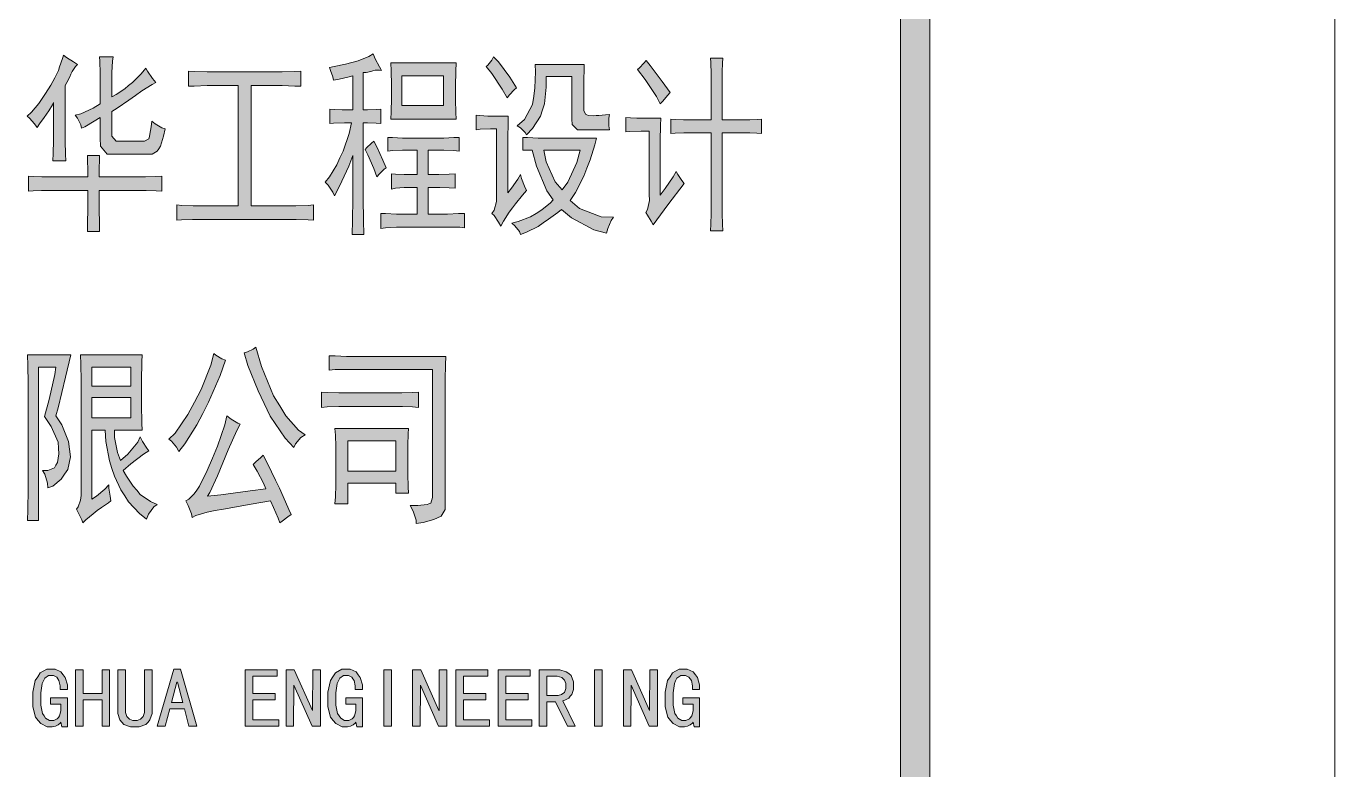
# Model space of a CAD drawing. Header units: millimetres. Extents: x 0 to 586, y 0 to 414.
# Drawn here: x 554.88 to 585.63, y 366.85 to 384.32 of the extents above; entities that cross this region are included whole.
import ezdxf

# ---------------------------------------------------------------- set-up
doc = ezdxf.new("R2010")
doc.units = ezdxf.units.MM

msp = doc.modelspace()

# ---------------------------------------------------------------- hatches: boundary and pattern name
h = msp.add_hatch(color=0)
h.dxf.hatch_style = 2
h.paths.add_polyline_path([(576.117861, 9.514417), (575.429944, 10.205861), (575.429944, 403.877639), (576.117861, 404.569083)])
h = msp.add_hatch(color=0)
h.dxf.hatch_style = 2
h.paths.add_polyline_path([(556.087139, 383.420056), (556.041278, 383.367139), (555.963667, 383.250722), (555.935444, 383.19075), (555.91075, 383.12725), (555.840194, 382.993194), (555.797861, 382.922639), (555.797861, 381.762), (555.797861, 381.617361), (555.804917, 381.313972), (555.811972, 381.151694), (555.512111, 381.151694), (555.519167, 381.324556), (555.526222, 381.627944), (555.526222, 381.762), (555.526222, 382.527528), (555.498, 382.467556), (555.413333, 382.326444), (555.360417, 382.252361), (555.303972, 382.17475), (555.194611, 382.019528), (555.141694, 381.938389), (555.078194, 382.019528), (554.961778, 382.153583), (554.905333, 382.2065), (555.004111, 382.294694), (555.176972, 382.502833), (555.258111, 382.61925), (555.335722, 382.732139), (555.462722, 382.933222), (555.512111, 383.017889), (555.557972, 383.102556), (555.639111, 383.275417), (555.667333, 383.360083), (555.699083, 383.44475), (555.744944, 383.582333), (555.759056, 383.63525), (555.826083, 383.582333), (555.991889, 383.4765)])
h = msp.add_hatch(color=0)
h.dxf.hatch_style = 2
h.paths.add_polyline_path([(556.92675, 383.599972), (556.912639, 383.494139), (556.898528, 383.233083), (556.898528, 383.081389), (556.898528, 382.654528), (557.000833, 382.7145), (557.198389, 382.848556), (557.290111, 382.922639), (557.381833, 382.993194), (557.586444, 383.197806), (557.695806, 383.331861), (557.734611, 383.261306), (557.851028, 383.091972), (557.928639, 382.993194), (557.840444, 382.947333), (557.597028, 382.795639), (557.448861, 382.689806), (557.297167, 382.580444), (557.022, 382.393472), (556.898528, 382.312333), (556.898528, 381.850194), (556.898528, 381.733778), (556.993778, 381.617361), (557.089028, 381.617361), (557.572333, 381.617361), (557.660528, 381.617361), (557.762833, 381.670278), (557.776944, 381.723194), (557.791056, 381.779639), (557.819278, 381.956028), (557.833389, 382.083028), (557.914528, 382.019528), (558.073278, 381.931333), (558.147361, 381.903111), (558.112083, 381.733778), (558.038, 381.500944), (557.995667, 381.437444), (557.956861, 381.377472), (557.840444, 381.313972), (557.762833, 381.313972), (556.92675, 381.313972), (556.782111, 381.313972), (556.630417, 381.500944), (556.623361, 381.687917), (556.623361, 382.171222), (556.478722, 382.083028), (556.26, 381.956028), (556.182389, 381.92075), (556.16475, 382.001889), (556.087139, 382.153583), (556.034222, 382.224139), (556.16475, 382.259417), (556.457556, 382.393472), (556.623361, 382.49225), (556.623361, 383.046111), (556.623361, 383.215444), (556.616306, 383.494139), (556.60925, 383.599972)])
h = msp.add_hatch(color=0)
h.dxf.hatch_style = 2
h.paths.add_polyline_path([(562.00675, 383.3495), (562.123167, 383.367139), (562.38775, 383.427111), (562.535917, 383.465917), (562.684083, 383.504722), (562.934556, 383.607028), (563.036861, 383.670528), (563.08625, 383.554111), (563.1815, 383.360083), (563.230889, 383.278944), (563.1815, 383.286), (563.082722, 383.282472), (563.029806, 383.268361), (562.980417, 383.25425), (562.867528, 383.233083), (562.804028, 383.226028), (562.804028, 382.351139), (562.899278, 382.351139), (563.107417, 382.358194), (563.216778, 382.368778), (563.216778, 382.030111), (563.107417, 382.037167), (562.899278, 382.04775), (562.804028, 382.04775), (562.804028, 380.474361), (562.804028, 380.276806), (562.811083, 379.751167), (562.818139, 379.423083), (562.542972, 379.423083), (562.550028, 379.751167), (562.557083, 380.26975), (562.557083, 380.456722), (562.557083, 381.278694), (562.461833, 381.028222), (562.246639, 380.5555), (562.130222, 380.33325), (562.084361, 380.421444), (561.975, 380.583722), (561.9115, 380.654278), (562.00675, 380.77775), (562.179611, 381.0635), (562.253694, 381.225778), (562.331306, 381.384528), (562.468889, 381.797278), (562.528861, 382.04775), (562.359528, 382.04775), (562.105528, 382.037167), (562.020861, 382.030111), (562.020861, 382.368778), (562.137278, 382.358194), (562.310139, 382.351139), (562.366583, 382.351139), (562.557083, 382.351139), (562.557083, 383.151944), (562.468889, 383.12725), (562.239583, 383.074333), (562.105528, 383.046111), (562.084361, 383.12725), (562.034972, 383.278944)])
h = msp.add_hatch(color=0)
h.paths.add_polyline_path([(564.987722, 383.455333), (564.980667, 383.261306), (564.973611, 382.905), (564.973611, 382.742722), (564.973611, 382.591028), (564.980667, 382.287639), (564.987722, 382.135944), (563.449611, 382.135944), (563.456667, 382.305278), (563.463722, 382.626306), (563.463722, 382.778), (563.463722, 382.929694), (563.456667, 383.268361), (563.449611, 383.455333)])
h.paths.add_polyline_path([(564.687861, 382.456972), (564.687861, 383.151944), (563.710667, 383.151944), (563.710667, 382.456972)])
h = msp.add_hatch(color=0)
h.dxf.hatch_style = 2
h.paths.add_polyline_path([(565.866139, 383.599972), (565.979028, 383.483556), (566.243611, 383.116667), (566.402361, 382.866194), (566.349444, 382.823861), (566.236556, 382.707444), (566.183639, 382.636889), (566.067222, 382.8415), (565.820278, 383.208389), (565.68975, 383.367139), (565.728556, 383.402417), (565.820278, 383.518833)])
h = msp.add_hatch(color=0)
h.dxf.hatch_style = 2
h.paths.add_polyline_path([(569.453889, 383.511778), (569.542083, 383.395361), (569.824306, 383.017889), (570.014806, 382.760361), (569.954833, 382.689806), (569.838417, 382.55575), (569.781972, 382.49225), (569.693778, 382.661583), (569.425667, 383.06375), (569.24575, 383.296583), (569.295139, 383.342444), (569.397444, 383.448278)])
h = msp.add_hatch(color=0)
h.dxf.hatch_style = 2
h.paths.add_polyline_path([(570.977889, 382.118306), (570.977889, 383.010833), (570.977889, 383.19075), (570.970833, 383.465917), (570.963778, 383.564694), (571.253056, 383.564694), (571.246, 383.448278), (571.238944, 383.243667), (571.238944, 383.151944), (571.238944, 382.118306), (571.799861, 382.118306), (571.884528, 382.118306), (572.060917, 382.125361), (572.159694, 382.135944), (572.159694, 381.797278), (572.053861, 381.804333), (571.884528, 381.814917), (571.813972, 381.814917), (571.238944, 381.814917), (571.238944, 380.029861), (571.238944, 379.9205), (571.246, 379.662972), (571.253056, 379.511278), (570.963778, 379.511278), (570.970833, 379.662972), (570.977889, 379.913444), (570.977889, 380.012222), (570.977889, 381.814917), (570.441667, 381.814917), (570.339361, 381.814917), (570.131222, 381.804333), (570.028917, 381.797278), (570.028917, 382.135944), (570.131222, 382.125361), (570.32525, 382.118306), (570.413444, 382.118306)])
h = msp.add_hatch(color=0)
h.dxf.hatch_style = 2
h.paths.add_polyline_path([(560.729694, 383.243667), (560.8955, 383.243667), (561.198889, 383.250722), (561.332944, 383.261306), (561.332944, 382.905), (561.198889, 382.912056), (560.8955, 382.922639), (560.729694, 382.922639), (560.168778, 382.922639), (560.168778, 380.100417), (561.061306, 380.100417), (561.216528, 380.100417), (561.505806, 380.107472), (561.636333, 380.118056), (561.636333, 379.76175), (561.505806, 379.768806), (561.223583, 379.779389), (561.075417, 379.779389), (558.944639, 379.779389), (558.792944, 379.779389), (558.531889, 379.768806), (558.422528, 379.76175), (558.422528, 380.118056), (558.538944, 380.107472), (558.807056, 380.100417), (558.95875, 380.100417), (559.865389, 380.100417), (559.865389, 382.922639), (559.315056, 382.922639), (559.138667, 382.922639), (558.828222, 382.912056), (558.697694, 382.905), (558.697694, 383.261306), (558.828222, 383.250722), (559.138667, 383.243667), (559.315056, 383.243667)])
h = msp.add_hatch(color=0)
h.dxf.hatch_style = 2
h.paths.add_polyline_path([(567.954583, 381.885472), (567.838167, 381.885472), (567.714694, 382.008944), (567.707639, 382.135944), (567.707639, 383.134306), (567.104389, 383.134306), (567.104389, 382.883833), (567.058528, 382.49225), (567.012667, 382.351139), (566.970333, 382.2065), (566.779833, 381.913694), (566.635194, 381.762), (566.6105, 381.821972), (566.497611, 381.931333), (566.416472, 381.973667), (566.589333, 382.125361), (566.783361, 382.474611), (566.808056, 382.672167), (566.83275, 382.866194), (566.850389, 383.243667), (566.843333, 383.420056), (567.996917, 383.420056), (567.989861, 383.314222), (567.982806, 383.046111), (567.982806, 382.883833), (567.982806, 382.404056), (567.982806, 382.3335), (568.021611, 382.248833), (568.056889, 382.234722), (568.095694, 382.220611), (568.201528, 382.210028), (568.272083, 382.217083), (568.339111, 382.220611), (568.497861, 382.234722), (568.586056, 382.241778), (568.571944, 382.153583), (568.571944, 381.973667), (568.586056, 381.885472)])
h = msp.add_hatch(color=0)
h.dxf.hatch_style = 2
h.paths.add_polyline_path([(566.211861, 382.2065), (566.204806, 382.04775), (566.19775, 381.687917), (566.19775, 381.493889), (566.19775, 380.403806), (566.285944, 380.509639), (566.437639, 380.724833), (566.497611, 380.830667), (566.518778, 380.742472), (566.589333, 380.5555), (566.635194, 380.456722), (566.547, 380.350889), (566.381194, 380.146278), (566.307111, 380.0475), (566.233028, 379.948722), (566.095444, 379.733528), (566.031944, 379.617111), (565.982556, 379.715889), (565.88025, 379.867583), (565.827333, 379.9205), (565.88025, 379.991056), (565.936694, 380.199194), (565.936694, 380.33325), (565.936694, 381.903111), (565.792056, 381.903111), (565.552167, 381.896056), (565.456917, 381.885472), (565.456917, 382.224139), (565.545111, 382.217083), (565.728556, 382.2065), (565.827333, 382.2065)])
h = msp.add_hatch(color=0)
h.dxf.hatch_style = 2
h.paths.add_polyline_path([(569.796083, 382.153583), (569.789028, 381.98425), (569.781972, 381.627944), (569.781972, 381.437444), (569.781972, 380.350889), (569.898389, 380.502583), (570.085361, 380.77775), (570.152389, 380.90475), (570.194722, 380.830667), (570.289972, 380.689556), (570.346417, 380.619), (569.961889, 380.118056), (569.870167, 380.001639), (569.700833, 379.768806), (569.616167, 379.652389), (569.570306, 379.733528), (569.478583, 379.878167), (569.439778, 379.938139), (569.485639, 380.012222), (569.527972, 380.223889), (569.520917, 380.368528), (569.520917, 381.850194), (569.333944, 381.850194), (569.062306, 381.839611), (568.970583, 381.832556), (568.970583, 382.171222), (569.079944, 382.160639), (569.231639, 382.153583), (569.273972, 382.153583)])
h = msp.add_hatch(color=0)
h.dxf.hatch_style = 2
h.paths.add_polyline_path([(563.050972, 381.617361), (563.121528, 381.483306), (563.266167, 381.172861), (563.34025, 380.992944), (563.297917, 380.957667), (563.188556, 380.848306), (563.121528, 380.77775), (563.050972, 380.975306), (562.913389, 381.296333), (562.846361, 381.419806), (562.885167, 381.465667), (562.991, 381.564444)])
h = msp.add_hatch(color=0)
h.dxf.hatch_style = 2
h.paths.add_polyline_path([(564.589083, 381.687917), (564.698444, 381.687917), (564.934806, 381.6985), (565.058278, 381.705556), (565.058278, 381.384528), (564.934806, 381.395111), (564.698444, 381.402167), (564.589083, 381.402167), (564.328028, 381.402167), (564.328028, 380.830667), (564.479722, 380.830667), (564.582028, 380.830667), (564.821917, 380.84125), (564.9595, 380.848306), (564.9595, 380.509639), (564.821917, 380.520222), (564.603194, 380.527278), (564.522056, 380.527278), (564.328028, 380.527278), (564.328028, 379.902861), (564.659639, 379.902861), (564.783111, 379.902861), (565.044167, 379.913444), (565.18175, 379.9205), (565.18175, 379.581833), (565.072389, 379.592417), (564.811333, 379.599472), (564.659639, 379.599472), (563.738889, 379.599472), (563.587194, 379.599472), (563.326139, 379.581833), (563.216778, 379.564194), (563.216778, 379.9205), (563.326139, 379.913444), (563.587194, 379.902861), (563.738889, 379.902861), (564.066972, 379.902861), (564.066972, 380.527278), (563.876472, 380.527278), (563.767111, 380.527278), (563.558972, 380.509639), (563.463722, 380.492), (563.463722, 380.848306), (563.558972, 380.84125), (563.767111, 380.830667), (563.876472, 380.830667), (564.066972, 380.830667), (564.066972, 381.402167), (563.84825, 381.402167), (563.724778, 381.402167), (563.491944, 381.395111), (563.382583, 381.384528), (563.382583, 381.705556), (563.491944, 381.6985), (563.724778, 381.687917), (563.84825, 381.687917)])
h = msp.add_hatch(color=0)
h.paths.add_polyline_path([(566.554056, 381.705556), (566.663417, 381.6985), (566.910361, 381.687917), (567.047944, 381.687917), (568.286194, 381.687917), (568.243861, 381.529167), (568.130972, 381.176389), (568.056889, 380.982361), (567.986333, 380.791861), (567.788778, 380.410861), (567.665306, 380.223889), (567.887556, 380.036917), (568.395556, 379.839361), (568.684833, 379.832306), (568.628389, 379.751167), (568.54725, 379.564194), (568.519028, 379.458361), (568.222694, 379.535972), (567.693528, 379.814667), (567.460694, 380.012222), (567.3725, 379.938139), (567.157306, 379.782917), (567.033833, 379.69825), (566.910361, 379.613583), (566.64225, 379.476), (566.497611, 379.423083), (566.472917, 379.493639), (566.367083, 379.627694), (566.293, 379.687667), (566.444694, 379.726472), (566.730444, 379.839361), (566.8645, 379.9205), (566.998556, 380.001639), (567.199639, 380.163917), (567.266667, 380.241528), (567.1185, 380.449667), (566.871556, 381.028222), (566.772778, 381.402167), (566.554056, 381.402167)])
h.paths.add_polyline_path([(567.474806, 380.474361), (567.612389, 380.654278), (567.824056, 381.116417), (567.901667, 381.402167), (567.047944, 381.402167), (567.097333, 381.127), (567.309, 380.661333)])
h = msp.add_hatch(color=0)
h.dxf.hatch_style = 2
h.paths.add_polyline_path([(556.334083, 380.77775), (556.334083, 380.929444), (556.327028, 381.179917), (556.319972, 381.278694), (556.60925, 381.278694), (556.602194, 381.197556), (556.595139, 380.947083), (556.595139, 380.77775), (557.586444, 380.77775), (557.68875, 380.77775), (557.928639, 380.788333), (558.066222, 380.795389), (558.066222, 380.439083), (557.935694, 380.449667), (557.702861, 380.456722), (557.597028, 380.456722), (556.595139, 380.456722), (556.595139, 380.089833), (556.602194, 379.610056), (556.60925, 379.493639), (556.319972, 379.493639), (556.327028, 379.617111), (556.334083, 380.100417), (556.334083, 380.456722), (555.332194, 380.456722), (555.244, 380.456722), (555.042917, 380.449667), (554.933556, 380.439083), (554.933556, 380.795389), (555.042917, 380.788333), (555.251056, 380.77775), (555.346306, 380.77775)])
h = msp.add_hatch(color=0)
h.dxf.hatch_style = 2
h.paths.add_polyline_path([(560.281667, 376.773722), (560.412194, 376.318639), (560.690889, 375.630722), (560.839056, 375.397889), (560.987222, 375.165056), (561.283556, 374.826389), (561.43525, 374.720556), (561.34, 374.657056), (561.209472, 374.505361), (561.174194, 374.417167), (560.969583, 374.639417), (560.616806, 375.158), (560.472167, 375.450806), (560.331056, 375.747139), (560.094694, 376.343333), (560.0065, 376.646722), (560.084111, 376.664361), (560.218167, 376.727861)])
h = msp.add_hatch(color=0)
h.dxf.hatch_style = 2
h.paths.add_polyline_path([(555.928389, 376.593806), (555.804917, 376.068167), (555.632056, 375.352028), (555.582667, 375.165056), (555.72025, 374.953389), (555.879, 374.558278), (555.900167, 374.381889), (555.921333, 374.201972), (555.861361, 373.905639), (555.78375, 373.79275), (555.702611, 373.676333), (555.508583, 373.514056), (555.392167, 373.468194), (555.385111, 373.584611), (555.321611, 373.79275), (555.268694, 373.880944), (555.392167, 373.880944), (555.550917, 373.944444), (555.582667, 374.004417), (555.617944, 374.067917), (555.646167, 374.269), (555.639111, 374.406583), (555.632056, 374.544167), (555.46625, 374.914583), (555.311028, 375.147417), (555.420389, 375.549583), (555.557972, 376.131667), (555.582667, 376.308056), (555.173444, 376.308056), (555.173444, 372.702667), (554.912389, 372.702667), (554.919444, 372.953139), (554.9265, 373.4435), (554.9265, 373.683389), (554.9265, 375.771833), (554.9265, 375.934111), (554.919444, 376.343333), (554.912389, 376.593806)])
h = msp.add_hatch(color=0)
h.paths.add_polyline_path([(557.604083, 376.593806), (557.597028, 376.435056), (557.589972, 375.987028), (557.589972, 375.701278), (557.589972, 375.426111), (557.597028, 374.988667), (557.604083, 374.826389), (556.9585, 374.826389), (556.9585, 374.657056), (557.025528, 374.30075), (557.096083, 374.113778), (557.272472, 374.265472), (557.508833, 374.540639), (557.56175, 374.667639), (557.618194, 374.558278), (557.7205, 374.399528), (557.766361, 374.343083), (557.642889, 374.265472), (557.343028, 374.032639), (557.163111, 373.880944), (557.240722, 373.746889), (557.395944, 373.514056), (557.480611, 373.415278), (557.56175, 373.3165), (557.801639, 373.147167), (557.960389, 373.076611), (557.87925, 373.023694), (557.755778, 372.854361), (557.713444, 372.737944), (557.547639, 372.872), (557.290111, 373.143639), (557.198389, 373.281222), (557.106667, 373.422333), (556.954972, 373.743361), (556.895, 373.926806), (556.838556, 374.106722), (556.757417, 374.558278), (556.73625, 374.826389), (556.422278, 374.826389), (556.422278, 373.203611), (556.531639, 373.274167), (556.732722, 373.4435), (556.820917, 373.542278), (556.827972, 373.461139), (556.856194, 373.274167), (556.873833, 373.164806), (556.813861, 373.122472), (556.651583, 373.006056), (556.552806, 372.9355), (556.454028, 372.861417), (556.284694, 372.720306), (556.217667, 372.64975), (556.189444, 372.720306), (556.111833, 372.879056), (556.065972, 372.970778), (556.104778, 373.023694), (556.161222, 373.182444), (556.175333, 373.291806), (556.175333, 375.810639), (556.175333, 375.987028), (556.168278, 376.378611), (556.161222, 376.593806)])
h.paths.add_polyline_path([(557.343028, 375.112139), (557.343028, 375.595444), (556.422278, 375.595444), (556.422278, 375.112139)])
h.paths.add_polyline_path([(557.343028, 375.863556), (557.343028, 376.308056), (556.422278, 376.308056), (556.422278, 375.863556)])
h = msp.add_hatch(color=0)
h.dxf.hatch_style = 2
h.paths.add_polyline_path([(559.569056, 376.470333), (559.438528, 376.114028), (559.170417, 375.486083), (559.032833, 375.217972), (558.89525, 374.953389), (558.613028, 374.505361), (558.468389, 374.325444), (558.411944, 374.424222), (558.295528, 374.568861), (558.235556, 374.611194), (558.380194, 374.755833), (558.680056, 375.193278), (558.838806, 375.486083), (558.997556, 375.782417), (559.223333, 376.353917), (559.293889, 376.629083), (559.33975, 376.58675), (559.477333, 376.505611)])
h = msp.add_hatch(color=0)
h.dxf.hatch_style = 2
h.paths.add_polyline_path([(564.744306, 376.558528), (564.73725, 376.360972), (564.730194, 376.01525), (564.730194, 375.863556), (564.730194, 373.076611), (564.726667, 372.960194), (564.631417, 372.804972), (564.54675, 372.766167), (564.462083, 372.723833), (564.211611, 372.656806), (564.045806, 372.632111), (564.045806, 372.709722), (563.97525, 372.924917), (563.908222, 373.058972), (564.084611, 373.058972), (564.306861, 373.076611), (564.345667, 373.09425), (564.388, 373.111889), (564.430333, 373.245944), (564.430333, 373.362361), (564.430333, 376.255139), (562.535917, 376.255139), (562.408917, 376.255139), (562.144333, 376.248083), (561.999694, 376.2375), (561.999694, 376.576167), (562.144333, 376.569111), (562.405389, 376.558528), (562.521806, 376.558528)])
h = msp.add_hatch(color=0)
h.dxf.hatch_style = 2
h.paths.add_polyline_path([(563.618944, 375.701278), (563.707139, 375.701278), (563.950556, 375.711861), (564.098722, 375.718917), (564.098722, 375.362611), (563.957611, 375.373194), (563.72125, 375.38025), (563.633056, 375.38025), (562.356, 375.38025), (562.225472, 375.38025), (561.957361, 375.373194), (561.819778, 375.362611), (561.819778, 375.718917), (561.957361, 375.711861), (562.225472, 375.701278), (562.356, 375.701278)])
h = msp.add_hatch(color=0)
h.dxf.hatch_style = 2
h.paths.add_polyline_path([(560.5145, 373.450556), (560.461583, 373.577556), (560.309889, 373.863306), (560.214639, 374.022056), (560.281667, 374.0785), (560.398083, 374.184333), (560.447472, 374.23725), (560.549778, 374.039694), (560.740278, 373.651639), (560.832, 373.461139), (560.920194, 373.270639), (561.057778, 372.960194), (561.107167, 372.843778), (561.029556, 372.790861), (560.899028, 372.692083), (560.846111, 372.64975), (560.803778, 372.755583), (560.694417, 373.013111), (560.623861, 373.164806), (560.16525, 373.087194), (559.516139, 372.970778), (559.325639, 372.9355), (559.138667, 372.896694), (558.867028, 372.819083), (558.785889, 372.773222), (558.764722, 372.861417), (558.687111, 373.058972), (558.634194, 373.164806), (558.701222, 373.203611), (558.83175, 373.327083), (558.89525, 373.415278), (558.955222, 373.507), (559.138667, 373.880944), (559.258611, 374.166694), (559.378556, 374.452444), (559.547889, 374.953389), (559.59375, 375.165056), (559.699583, 375.087444), (559.854806, 374.988667), (559.91125, 374.971028), (559.833639, 374.819333), (559.632556, 374.36425), (559.505556, 374.057333), (559.378556, 373.753944), (559.195111, 373.362361), (559.142194, 373.274167), (559.456167, 373.309444), (560.144083, 373.397639)])
h = msp.add_hatch(color=0)
h.paths.add_polyline_path([(563.865889, 374.861667), (563.858833, 374.738194), (563.851778, 374.470083), (563.851778, 374.325444), (563.851778, 373.933861), (563.851778, 373.79275), (563.858833, 373.496417), (563.865889, 373.344722), (563.566028, 373.344722), (563.566028, 373.577556), (562.437139, 373.577556), (562.437139, 373.09425), (562.137278, 373.09425), (562.151389, 373.256528), (562.161972, 373.542278), (562.161972, 373.66575), (562.161972, 374.325444), (562.161972, 374.441861), (562.151389, 374.709972), (562.137278, 374.861667)])
h.paths.add_polyline_path([(563.566028, 373.863306), (563.566028, 374.575917), (562.437139, 374.575917), (562.437139, 373.863306)])
h = msp.add_hatch(color=0)
h.dxf.hatch_style = 2
h.paths.add_polyline_path([(555.850778, 367.8555), (555.72025, 367.8555), (555.695556, 367.964861), (555.681444, 367.943694), (555.632056, 367.904889), (555.600306, 367.88725), (555.568556, 367.873139), (555.494472, 367.8555), (555.455667, 367.8555), (555.374528, 367.8555), (555.229889, 367.933111), (555.166389, 368.007194), (555.102889, 368.084806), (555.039389, 368.324694), (555.039389, 368.4905), (555.039389, 368.673944), (555.095833, 368.945583), (555.155806, 369.033778), (555.21225, 369.121972), (555.371, 369.210167), (555.473306, 369.210167), (555.5615, 369.210167), (555.699083, 369.146667), (555.752, 369.079639), (555.801389, 369.012611), (555.850778, 368.843278), (555.850778, 368.737444), (555.681444, 368.737444), (555.681444, 368.822111), (555.653222, 368.942056), (555.628528, 368.984389), (555.600306, 369.023194), (555.522694, 369.065528), (555.473306, 369.065528), (555.409806, 369.065528), (555.318083, 369.002028), (555.286333, 368.935), (555.254583, 368.8715), (555.226361, 368.656306), (555.226361, 368.508139), (555.226361, 368.3635), (555.265167, 368.165944), (555.303972, 368.113028), (555.33925, 368.056583), (555.430972, 368.003667), (555.480361, 368.003667), (555.52975, 368.003667), (555.610889, 368.042472), (555.639111, 368.07775), (555.667333, 368.113028), (555.695556, 368.229444), (555.695556, 368.307056), (555.695556, 368.391722), (555.455667, 368.391722), (555.455667, 368.536361), (555.850778, 368.536361)])
h = msp.add_hatch(color=0)
h.dxf.hatch_style = 2
h.paths.add_polyline_path([(556.842083, 367.873139), (556.665694, 367.873139), (556.665694, 368.4905), (556.224722, 368.4905), (556.224722, 367.873139), (556.044806, 367.873139), (556.044806, 369.196056), (556.224722, 369.196056), (556.224722, 368.638667), (556.665694, 368.638667), (556.665694, 369.196056), (556.842083, 369.196056)])
h = msp.add_hatch(color=0)
h.dxf.hatch_style = 2
h.paths.add_polyline_path([(557.840444, 368.261194), (557.840444, 368.165944), (557.791056, 368.021306), (557.745194, 367.964861), (557.695806, 367.911944), (557.540583, 367.8555), (557.438278, 367.8555), (557.332444, 367.8555), (557.18075, 367.911944), (557.131361, 367.964861), (557.0855, 368.021306), (557.036111, 368.165944), (557.036111, 368.261194), (557.036111, 369.196056), (557.2125, 369.196056), (557.2125, 368.261194), (557.2125, 368.194167), (557.24425, 368.095389), (557.276, 368.067167), (557.30775, 368.035417), (557.388889, 368.003667), (557.438278, 368.003667), (557.487667, 368.003667), (557.568806, 368.035417), (557.600556, 368.067167), (557.632306, 368.095389), (557.660528, 368.194167), (557.660528, 368.261194), (557.660528, 369.196056), (557.840444, 369.196056)])
h = msp.add_hatch(color=0)
h.paths.add_polyline_path([(558.891722, 367.873139), (558.708278, 367.873139), (558.598917, 368.282361), (558.256722, 368.282361), (558.150889, 367.873139), (557.963917, 367.873139), (558.351972, 369.210167), (558.507194, 369.210167)])
h.paths.add_polyline_path([(558.560111, 368.430528), (558.436639, 368.90325), (558.419, 368.90325), (558.295528, 368.430528)])
h = msp.add_hatch(color=0)
h.dxf.hatch_style = 2
h.paths.add_polyline_path([(560.817889, 367.873139), (560.031194, 367.873139), (560.031194, 369.196056), (560.779083, 369.196056), (560.779083, 369.047889), (560.207583, 369.047889), (560.207583, 368.638667), (560.733222, 368.638667), (560.733222, 368.4905), (560.207583, 368.4905), (560.207583, 368.021306), (560.817889, 368.021306)])
h = msp.add_hatch(color=0)
h.dxf.hatch_style = 2
h.paths.add_polyline_path([(561.795083, 367.873139), (561.601056, 367.873139), (561.174194, 368.832694), (561.167139, 367.873139), (560.99075, 367.873139), (560.99075, 369.196056), (561.18125, 369.196056), (561.608111, 368.2365), (561.615167, 369.196056), (561.795083, 369.196056)])
h = msp.add_hatch(color=0)
h.dxf.hatch_style = 2
h.paths.add_polyline_path([(562.782861, 367.8555), (562.652333, 367.8555), (562.631167, 367.964861), (562.613528, 367.943694), (562.567667, 367.904889), (562.532389, 367.88725), (562.500639, 367.873139), (562.430083, 367.8555), (562.391278, 367.8555), (562.310139, 367.8555), (562.161972, 367.933111), (562.098472, 368.007194), (562.034972, 368.084806), (561.971472, 368.324694), (561.971472, 368.4905), (561.971472, 368.673944), (562.031444, 368.945583), (562.087889, 369.033778), (562.147861, 369.121972), (562.303083, 369.210167), (562.405389, 369.210167), (562.493583, 369.210167), (562.634694, 369.146667), (562.684083, 369.079639), (562.733472, 369.012611), (562.782861, 368.843278), (562.782861, 368.737444), (562.613528, 368.737444), (562.613528, 368.822111), (562.588833, 368.942056), (562.560611, 368.984389), (562.532389, 369.023194), (562.454778, 369.065528), (562.405389, 369.065528), (562.341889, 369.065528), (562.250167, 369.002028), (562.218417, 368.935), (562.190194, 368.8715), (562.158444, 368.656306), (562.158444, 368.508139), (562.158444, 368.3635), (562.19725, 368.165944), (562.236056, 368.113028), (562.274861, 368.056583), (562.363056, 368.003667), (562.412444, 368.003667), (562.461833, 368.003667), (562.542972, 368.042472), (562.571194, 368.07775), (562.599417, 368.113028), (562.631167, 368.229444), (562.631167, 368.307056), (562.631167, 368.391722), (562.391278, 368.391722), (562.391278, 368.536361), (562.782861, 368.536361)])
h = msp.add_hatch(color=0)
h.dxf.hatch_style = 2
h.paths.add_polyline_path([(563.463722, 367.873139), (563.287333, 367.873139), (563.287333, 369.196056), (563.463722, 369.196056)])
h = msp.add_hatch(color=0)
h.dxf.hatch_style = 2
h.paths.add_polyline_path([(564.765472, 367.873139), (564.571444, 367.873139), (564.144583, 368.832694), (564.137528, 367.873139), (563.961139, 367.873139), (563.961139, 369.196056), (564.155167, 369.196056), (564.5785, 368.2365), (564.589083, 368.2365), (564.589083, 369.196056), (564.765472, 369.196056)])
h = msp.add_hatch(color=0)
h.dxf.hatch_style = 2
h.paths.add_polyline_path([(565.770889, 367.873139), (564.980667, 367.873139), (564.980667, 369.196056), (565.732083, 369.196056), (565.732083, 369.047889), (565.160583, 369.047889), (565.160583, 368.638667), (565.686222, 368.638667), (565.686222, 368.4905), (565.160583, 368.4905), (565.160583, 368.021306), (565.770889, 368.021306)])
h = msp.add_hatch(color=0)
h.dxf.hatch_style = 2
h.paths.add_polyline_path([(566.762194, 367.873139), (565.971972, 367.873139), (565.971972, 369.196056), (566.723389, 369.196056), (566.723389, 369.047889), (566.151889, 369.047889), (566.151889, 368.638667), (566.677528, 368.638667), (566.677528, 368.4905), (566.151889, 368.4905), (566.151889, 368.021306), (566.762194, 368.021306)])
h = msp.add_hatch(color=0)
h.paths.add_polyline_path([(567.781722, 367.873139), (567.598278, 367.873139), (567.319583, 368.444639), (567.1185, 368.444639), (567.1185, 367.873139), (566.938583, 367.873139), (566.938583, 369.196056), (567.326639, 369.196056), (567.418361, 369.196056), (567.570056, 369.150194), (567.630028, 369.107861), (567.686472, 369.062), (567.742917, 368.917361), (567.742917, 368.815056), (567.742917, 368.737444), (567.704111, 368.6175), (567.665306, 368.575167), (567.630028, 368.532833), (567.538306, 368.479917), (567.488917, 368.469333)])
h.paths.add_polyline_path([(567.566528, 368.815056), (567.566528, 368.8715), (567.534778, 368.956167), (567.4995, 368.987917), (567.46775, 369.016139), (567.361917, 369.047889), (567.287833, 369.047889), (567.1185, 369.047889), (567.1185, 368.592806), (567.333694, 368.592806), (567.379556, 368.592806), (567.460694, 368.6175), (567.495972, 368.642194), (567.53125, 368.666889), (567.566528, 368.755083)])
h = msp.add_hatch(color=0)
h.dxf.hatch_style = 2
h.paths.add_polyline_path([(568.416722, 367.873139), (568.240333, 367.873139), (568.240333, 369.196056), (568.416722, 369.196056)])
h = msp.add_hatch(color=0)
h.dxf.hatch_style = 2
h.paths.add_polyline_path([(569.718472, 367.873139), (569.524444, 367.873139), (569.097583, 368.832694), (569.090528, 367.873139), (568.914139, 367.873139), (568.914139, 369.196056), (569.104639, 369.196056), (569.5315, 368.2365), (569.538556, 369.196056), (569.718472, 369.196056)])
h = msp.add_hatch(color=0)
h.dxf.hatch_style = 2
h.paths.add_polyline_path([(570.70625, 367.8555), (570.575722, 367.8555), (570.554556, 367.964861), (570.536917, 367.943694), (570.487528, 367.904889), (570.455778, 367.88725), (570.424028, 367.873139), (570.353472, 367.8555), (570.314667, 367.8555), (570.233528, 367.8555), (570.085361, 367.933111), (570.021861, 368.007194), (569.958361, 368.084806), (569.894861, 368.324694), (569.894861, 368.4905), (569.894861, 368.673944), (569.954833, 368.945583), (570.011278, 369.033778), (570.07125, 369.121972), (570.226472, 369.210167), (570.328778, 369.210167), (570.416972, 369.210167), (570.558083, 369.146667), (570.607472, 369.079639), (570.656861, 369.012611), (570.70625, 368.843278), (570.70625, 368.737444), (570.536917, 368.737444), (570.536917, 368.822111), (570.512222, 368.942056), (570.484, 368.984389), (570.455778, 369.023194), (570.378167, 369.065528), (570.328778, 369.065528), (570.265278, 369.065528), (570.173556, 369.002028), (570.141806, 368.935), (570.113583, 368.8715), (570.081833, 368.656306), (570.081833, 368.508139), (570.081833, 368.3635), (570.120639, 368.165944), (570.159444, 368.113028), (570.19825, 368.056583), (570.286444, 368.003667), (570.335833, 368.003667), (570.385222, 368.003667), (570.466361, 368.042472), (570.494583, 368.07775), (570.522806, 368.113028), (570.554556, 368.229444), (570.554556, 368.307056), (570.554556, 368.391722), (570.314667, 368.391722), (570.314667, 368.536361), (570.70625, 368.536361)])

# ---------------------------------------------------------------- linework, layer by layer
at = {"color": 0, "lineweight": 0}
for points in [[(0, 0), (585.632278, 0), (585.632278, 414.0835), (0, 414.0835)], [(576.117861, 9.514417), (575.429944, 10.205861), (575.429944, 403.877639), (576.117861, 404.569083)], [(556.087139, 383.420056), (556.041278, 383.367139), (555.963667, 383.250722), (555.935444, 383.19075), (555.91075, 383.12725), (555.840194, 382.993194), (555.797861, 382.922639), (555.797861, 381.762), (555.797861, 381.617361), (555.804917, 381.313972), (555.811972, 381.151694), (555.512111, 381.151694), (555.519167, 381.324556), (555.526222, 381.627944), (555.526222, 381.762), (555.526222, 382.527528), (555.498, 382.467556), (555.413333, 382.326444), (555.360417, 382.252361), (555.303972, 382.17475), (555.194611, 382.019528), (555.141694, 381.938389), (555.078194, 382.019528), (554.961778, 382.153583), (554.905333, 382.2065), (555.004111, 382.294694), (555.176972, 382.502833), (555.258111, 382.61925), (555.335722, 382.732139), (555.462722, 382.933222), (555.512111, 383.017889), (555.557972, 383.102556), (555.639111, 383.275417), (555.667333, 383.360083), (555.699083, 383.44475), (555.744944, 383.582333), (555.759056, 383.63525), (555.826083, 383.582333), (555.991889, 383.4765)], [(556.92675, 383.599972), (556.912639, 383.494139), (556.898528, 383.233083), (556.898528, 383.081389), (556.898528, 382.654528), (557.000833, 382.7145), (557.198389, 382.848556), (557.290111, 382.922639), (557.381833, 382.993194), (557.586444, 383.197806), (557.695806, 383.331861), (557.734611, 383.261306), (557.851028, 383.091972), (557.928639, 382.993194), (557.840444, 382.947333), (557.597028, 382.795639), (557.448861, 382.689806), (557.297167, 382.580444), (557.022, 382.393472), (556.898528, 382.312333), (556.898528, 381.850194), (556.898528, 381.733778), (556.993778, 381.617361), (557.089028, 381.617361), (557.572333, 381.617361), (557.660528, 381.617361), (557.762833, 381.670278), (557.776944, 381.723194), (557.791056, 381.779639), (557.819278, 381.956028), (557.833389, 382.083028), (557.914528, 382.019528), (558.073278, 381.931333), (558.147361, 381.903111), (558.112083, 381.733778), (558.038, 381.500944), (557.995667, 381.437444), (557.956861, 381.377472), (557.840444, 381.313972), (557.762833, 381.313972), (556.92675, 381.313972), (556.782111, 381.313972), (556.630417, 381.500944), (556.623361, 381.687917), (556.623361, 382.171222), (556.478722, 382.083028), (556.26, 381.956028), (556.182389, 381.92075), (556.16475, 382.001889), (556.087139, 382.153583), (556.034222, 382.224139), (556.16475, 382.259417), (556.457556, 382.393472), (556.623361, 382.49225), (556.623361, 383.046111), (556.623361, 383.215444), (556.616306, 383.494139), (556.60925, 383.599972)], [(562.00675, 383.3495), (562.123167, 383.367139), (562.38775, 383.427111), (562.535917, 383.465917), (562.684083, 383.504722), (562.934556, 383.607028), (563.036861, 383.670528), (563.08625, 383.554111), (563.1815, 383.360083), (563.230889, 383.278944), (563.1815, 383.286), (563.082722, 383.282472), (563.029806, 383.268361), (562.980417, 383.25425), (562.867528, 383.233083), (562.804028, 383.226028), (562.804028, 382.351139), (562.899278, 382.351139), (563.107417, 382.358194), (563.216778, 382.368778), (563.216778, 382.030111), (563.107417, 382.037167), (562.899278, 382.04775), (562.804028, 382.04775), (562.804028, 380.474361), (562.804028, 380.276806), (562.811083, 379.751167), (562.818139, 379.423083), (562.542972, 379.423083), (562.550028, 379.751167), (562.557083, 380.26975), (562.557083, 380.456722), (562.557083, 381.278694), (562.461833, 381.028222), (562.246639, 380.5555), (562.130222, 380.33325), (562.084361, 380.421444), (561.975, 380.583722), (561.9115, 380.654278), (562.00675, 380.77775), (562.179611, 381.0635), (562.253694, 381.225778), (562.331306, 381.384528), (562.468889, 381.797278), (562.528861, 382.04775), (562.359528, 382.04775), (562.105528, 382.037167), (562.020861, 382.030111), (562.020861, 382.368778), (562.137278, 382.358194), (562.310139, 382.351139), (562.366583, 382.351139), (562.557083, 382.351139), (562.557083, 383.151944), (562.468889, 383.12725), (562.239583, 383.074333), (562.105528, 383.046111), (562.084361, 383.12725), (562.034972, 383.278944)], [(564.987722, 383.455333), (564.980667, 383.261306), (564.973611, 382.905), (564.973611, 382.742722), (564.973611, 382.591028), (564.980667, 382.287639), (564.987722, 382.135944), (563.449611, 382.135944), (563.456667, 382.305278), (563.463722, 382.626306), (563.463722, 382.778), (563.463722, 382.929694), (563.456667, 383.268361), (563.449611, 383.455333)], [(565.866139, 383.599972), (565.979028, 383.483556), (566.243611, 383.116667), (566.402361, 382.866194), (566.349444, 382.823861), (566.236556, 382.707444), (566.183639, 382.636889), (566.067222, 382.8415), (565.820278, 383.208389), (565.68975, 383.367139), (565.728556, 383.402417), (565.820278, 383.518833)], [(569.453889, 383.511778), (569.542083, 383.395361), (569.824306, 383.017889), (570.014806, 382.760361), (569.954833, 382.689806), (569.838417, 382.55575), (569.781972, 382.49225), (569.693778, 382.661583), (569.425667, 383.06375), (569.24575, 383.296583), (569.295139, 383.342444), (569.397444, 383.448278)], [(570.977889, 382.118306), (570.977889, 383.010833), (570.977889, 383.19075), (570.970833, 383.465917), (570.963778, 383.564694), (571.253056, 383.564694), (571.246, 383.448278), (571.238944, 383.243667), (571.238944, 383.151944), (571.238944, 382.118306), (571.799861, 382.118306), (571.884528, 382.118306), (572.060917, 382.125361), (572.159694, 382.135944), (572.159694, 381.797278), (572.053861, 381.804333), (571.884528, 381.814917), (571.813972, 381.814917), (571.238944, 381.814917), (571.238944, 380.029861), (571.238944, 379.9205), (571.246, 379.662972), (571.253056, 379.511278), (570.963778, 379.511278), (570.970833, 379.662972), (570.977889, 379.913444), (570.977889, 380.012222), (570.977889, 381.814917), (570.441667, 381.814917), (570.339361, 381.814917), (570.131222, 381.804333), (570.028917, 381.797278), (570.028917, 382.135944), (570.131222, 382.125361), (570.32525, 382.118306), (570.413444, 382.118306)], [(560.729694, 383.243667), (560.8955, 383.243667), (561.198889, 383.250722), (561.332944, 383.261306), (561.332944, 382.905), (561.198889, 382.912056), (560.8955, 382.922639), (560.729694, 382.922639), (560.168778, 382.922639), (560.168778, 380.100417), (561.061306, 380.100417), (561.216528, 380.100417), (561.505806, 380.107472), (561.636333, 380.118056), (561.636333, 379.76175), (561.505806, 379.768806), (561.223583, 379.779389), (561.075417, 379.779389), (558.944639, 379.779389), (558.792944, 379.779389), (558.531889, 379.768806), (558.422528, 379.76175), (558.422528, 380.118056), (558.538944, 380.107472), (558.807056, 380.100417), (558.95875, 380.100417), (559.865389, 380.100417), (559.865389, 382.922639), (559.315056, 382.922639), (559.138667, 382.922639), (558.828222, 382.912056), (558.697694, 382.905), (558.697694, 383.261306), (558.828222, 383.250722), (559.138667, 383.243667), (559.315056, 383.243667)], [(564.687861, 382.456972), (564.687861, 383.151944), (563.710667, 383.151944), (563.710667, 382.456972)], [(567.954583, 381.885472), (567.838167, 381.885472), (567.714694, 382.008944), (567.707639, 382.135944), (567.707639, 383.134306), (567.104389, 383.134306), (567.104389, 382.883833), (567.058528, 382.49225), (567.012667, 382.351139), (566.970333, 382.2065), (566.779833, 381.913694), (566.635194, 381.762), (566.6105, 381.821972), (566.497611, 381.931333), (566.416472, 381.973667), (566.589333, 382.125361), (566.783361, 382.474611), (566.808056, 382.672167), (566.83275, 382.866194), (566.850389, 383.243667), (566.843333, 383.420056), (567.996917, 383.420056), (567.989861, 383.314222), (567.982806, 383.046111), (567.982806, 382.883833), (567.982806, 382.404056), (567.982806, 382.3335), (568.021611, 382.248833), (568.056889, 382.234722), (568.095694, 382.220611), (568.201528, 382.210028), (568.272083, 382.217083), (568.339111, 382.220611), (568.497861, 382.234722), (568.586056, 382.241778), (568.571944, 382.153583), (568.571944, 381.973667), (568.586056, 381.885472)], [(566.211861, 382.2065), (566.204806, 382.04775), (566.19775, 381.687917), (566.19775, 381.493889), (566.19775, 380.403806), (566.285944, 380.509639), (566.437639, 380.724833), (566.497611, 380.830667), (566.518778, 380.742472), (566.589333, 380.5555), (566.635194, 380.456722), (566.547, 380.350889), (566.381194, 380.146278), (566.307111, 380.0475), (566.233028, 379.948722), (566.095444, 379.733528), (566.031944, 379.617111), (565.982556, 379.715889), (565.88025, 379.867583), (565.827333, 379.9205), (565.88025, 379.991056), (565.936694, 380.199194), (565.936694, 380.33325), (565.936694, 381.903111), (565.792056, 381.903111), (565.552167, 381.896056), (565.456917, 381.885472), (565.456917, 382.224139), (565.545111, 382.217083), (565.728556, 382.2065), (565.827333, 382.2065)], [(569.796083, 382.153583), (569.789028, 381.98425), (569.781972, 381.627944), (569.781972, 381.437444), (569.781972, 380.350889), (569.898389, 380.502583), (570.085361, 380.77775), (570.152389, 380.90475), (570.194722, 380.830667), (570.289972, 380.689556), (570.346417, 380.619), (569.961889, 380.118056), (569.870167, 380.001639), (569.700833, 379.768806), (569.616167, 379.652389), (569.570306, 379.733528), (569.478583, 379.878167), (569.439778, 379.938139), (569.485639, 380.012222), (569.527972, 380.223889), (569.520917, 380.368528), (569.520917, 381.850194), (569.333944, 381.850194), (569.062306, 381.839611), (568.970583, 381.832556), (568.970583, 382.171222), (569.079944, 382.160639), (569.231639, 382.153583), (569.273972, 382.153583)], [(563.050972, 381.617361), (563.121528, 381.483306), (563.266167, 381.172861), (563.34025, 380.992944), (563.297917, 380.957667), (563.188556, 380.848306), (563.121528, 380.77775), (563.050972, 380.975306), (562.913389, 381.296333), (562.846361, 381.419806), (562.885167, 381.465667), (562.991, 381.564444)], [(564.589083, 381.687917), (564.698444, 381.687917), (564.934806, 381.6985), (565.058278, 381.705556), (565.058278, 381.384528), (564.934806, 381.395111), (564.698444, 381.402167), (564.589083, 381.402167), (564.328028, 381.402167), (564.328028, 380.830667), (564.479722, 380.830667), (564.582028, 380.830667), (564.821917, 380.84125), (564.9595, 380.848306), (564.9595, 380.509639), (564.821917, 380.520222), (564.603194, 380.527278), (564.522056, 380.527278), (564.328028, 380.527278), (564.328028, 379.902861), (564.659639, 379.902861), (564.783111, 379.902861), (565.044167, 379.913444), (565.18175, 379.9205), (565.18175, 379.581833), (565.072389, 379.592417), (564.811333, 379.599472), (564.659639, 379.599472), (563.738889, 379.599472), (563.587194, 379.599472), (563.326139, 379.581833), (563.216778, 379.564194), (563.216778, 379.9205), (563.326139, 379.913444), (563.587194, 379.902861), (563.738889, 379.902861), (564.066972, 379.902861), (564.066972, 380.527278), (563.876472, 380.527278), (563.767111, 380.527278), (563.558972, 380.509639), (563.463722, 380.492), (563.463722, 380.848306), (563.558972, 380.84125), (563.767111, 380.830667), (563.876472, 380.830667), (564.066972, 380.830667), (564.066972, 381.402167), (563.84825, 381.402167), (563.724778, 381.402167), (563.491944, 381.395111), (563.382583, 381.384528), (563.382583, 381.705556), (563.491944, 381.6985), (563.724778, 381.687917), (563.84825, 381.687917)], [(566.554056, 381.705556), (566.663417, 381.6985), (566.910361, 381.687917), (567.047944, 381.687917), (568.286194, 381.687917), (568.243861, 381.529167), (568.130972, 381.176389), (568.056889, 380.982361), (567.986333, 380.791861), (567.788778, 380.410861), (567.665306, 380.223889), (567.887556, 380.036917), (568.395556, 379.839361), (568.684833, 379.832306), (568.628389, 379.751167), (568.54725, 379.564194), (568.519028, 379.458361), (568.222694, 379.535972), (567.693528, 379.814667), (567.460694, 380.012222), (567.3725, 379.938139), (567.157306, 379.782917), (567.033833, 379.69825), (566.910361, 379.613583), (566.64225, 379.476), (566.497611, 379.423083), (566.472917, 379.493639), (566.367083, 379.627694), (566.293, 379.687667), (566.444694, 379.726472), (566.730444, 379.839361), (566.8645, 379.9205), (566.998556, 380.001639), (567.199639, 380.163917), (567.266667, 380.241528), (567.1185, 380.449667), (566.871556, 381.028222), (566.772778, 381.402167), (566.554056, 381.402167)], [(567.474806, 380.474361), (567.612389, 380.654278), (567.824056, 381.116417), (567.901667, 381.402167), (567.047944, 381.402167), (567.097333, 381.127), (567.309, 380.661333)], [(556.334083, 380.77775), (556.334083, 380.929444), (556.327028, 381.179917), (556.319972, 381.278694), (556.60925, 381.278694), (556.602194, 381.197556), (556.595139, 380.947083), (556.595139, 380.77775), (557.586444, 380.77775), (557.68875, 380.77775), (557.928639, 380.788333), (558.066222, 380.795389), (558.066222, 380.439083), (557.935694, 380.449667), (557.702861, 380.456722), (557.597028, 380.456722), (556.595139, 380.456722), (556.595139, 380.089833), (556.602194, 379.610056), (556.60925, 379.493639), (556.319972, 379.493639), (556.327028, 379.617111), (556.334083, 380.100417), (556.334083, 380.456722), (555.332194, 380.456722), (555.244, 380.456722), (555.042917, 380.449667), (554.933556, 380.439083), (554.933556, 380.795389), (555.042917, 380.788333), (555.251056, 380.77775), (555.346306, 380.77775)], [(560.281667, 376.773722), (560.412194, 376.318639), (560.690889, 375.630722), (560.839056, 375.397889), (560.987222, 375.165056), (561.283556, 374.826389), (561.43525, 374.720556), (561.34, 374.657056), (561.209472, 374.505361), (561.174194, 374.417167), (560.969583, 374.639417), (560.616806, 375.158), (560.472167, 375.450806), (560.331056, 375.747139), (560.094694, 376.343333), (560.0065, 376.646722), (560.084111, 376.664361), (560.218167, 376.727861)], [(555.928389, 376.593806), (555.804917, 376.068167), (555.632056, 375.352028), (555.582667, 375.165056), (555.72025, 374.953389), (555.879, 374.558278), (555.900167, 374.381889), (555.921333, 374.201972), (555.861361, 373.905639), (555.78375, 373.79275), (555.702611, 373.676333), (555.508583, 373.514056), (555.392167, 373.468194), (555.385111, 373.584611), (555.321611, 373.79275), (555.268694, 373.880944), (555.392167, 373.880944), (555.550917, 373.944444), (555.582667, 374.004417), (555.617944, 374.067917), (555.646167, 374.269), (555.639111, 374.406583), (555.632056, 374.544167), (555.46625, 374.914583), (555.311028, 375.147417), (555.420389, 375.549583), (555.557972, 376.131667), (555.582667, 376.308056), (555.173444, 376.308056), (555.173444, 372.702667), (554.912389, 372.702667), (554.919444, 372.953139), (554.9265, 373.4435), (554.9265, 373.683389), (554.9265, 375.771833), (554.9265, 375.934111), (554.919444, 376.343333), (554.912389, 376.593806)], [(557.604083, 376.593806), (557.597028, 376.435056), (557.589972, 375.987028), (557.589972, 375.701278), (557.589972, 375.426111), (557.597028, 374.988667), (557.604083, 374.826389), (556.9585, 374.826389), (556.9585, 374.657056), (557.025528, 374.30075), (557.096083, 374.113778), (557.272472, 374.265472), (557.508833, 374.540639), (557.56175, 374.667639), (557.618194, 374.558278), (557.7205, 374.399528), (557.766361, 374.343083), (557.642889, 374.265472), (557.343028, 374.032639), (557.163111, 373.880944), (557.240722, 373.746889), (557.395944, 373.514056), (557.480611, 373.415278), (557.56175, 373.3165), (557.801639, 373.147167), (557.960389, 373.076611), (557.87925, 373.023694), (557.755778, 372.854361), (557.713444, 372.737944), (557.547639, 372.872), (557.290111, 373.143639), (557.198389, 373.281222), (557.106667, 373.422333), (556.954972, 373.743361), (556.895, 373.926806), (556.838556, 374.106722), (556.757417, 374.558278), (556.73625, 374.826389), (556.422278, 374.826389), (556.422278, 373.203611), (556.531639, 373.274167), (556.732722, 373.4435), (556.820917, 373.542278), (556.827972, 373.461139), (556.856194, 373.274167), (556.873833, 373.164806), (556.813861, 373.122472), (556.651583, 373.006056), (556.552806, 372.9355), (556.454028, 372.861417), (556.284694, 372.720306), (556.217667, 372.64975), (556.189444, 372.720306), (556.111833, 372.879056), (556.065972, 372.970778), (556.104778, 373.023694), (556.161222, 373.182444), (556.175333, 373.291806), (556.175333, 375.810639), (556.175333, 375.987028), (556.168278, 376.378611), (556.161222, 376.593806)], [(559.569056, 376.470333), (559.438528, 376.114028), (559.170417, 375.486083), (559.032833, 375.217972), (558.89525, 374.953389), (558.613028, 374.505361), (558.468389, 374.325444), (558.411944, 374.424222), (558.295528, 374.568861), (558.235556, 374.611194), (558.380194, 374.755833), (558.680056, 375.193278), (558.838806, 375.486083), (558.997556, 375.782417), (559.223333, 376.353917), (559.293889, 376.629083), (559.33975, 376.58675), (559.477333, 376.505611)], [(564.744306, 376.558528), (564.73725, 376.360972), (564.730194, 376.01525), (564.730194, 375.863556), (564.730194, 373.076611), (564.726667, 372.960194), (564.631417, 372.804972), (564.54675, 372.766167), (564.462083, 372.723833), (564.211611, 372.656806), (564.045806, 372.632111), (564.045806, 372.709722), (563.97525, 372.924917), (563.908222, 373.058972), (564.084611, 373.058972), (564.306861, 373.076611), (564.345667, 373.09425), (564.388, 373.111889), (564.430333, 373.245944), (564.430333, 373.362361), (564.430333, 376.255139), (562.535917, 376.255139), (562.408917, 376.255139), (562.144333, 376.248083), (561.999694, 376.2375), (561.999694, 376.576167), (562.144333, 376.569111), (562.405389, 376.558528), (562.521806, 376.558528)], [(557.343028, 375.863556), (557.343028, 376.308056), (556.422278, 376.308056), (556.422278, 375.863556)], [(557.343028, 375.112139), (557.343028, 375.595444), (556.422278, 375.595444), (556.422278, 375.112139)], [(563.618944, 375.701278), (563.707139, 375.701278), (563.950556, 375.711861), (564.098722, 375.718917), (564.098722, 375.362611), (563.957611, 375.373194), (563.72125, 375.38025), (563.633056, 375.38025), (562.356, 375.38025), (562.225472, 375.38025), (561.957361, 375.373194), (561.819778, 375.362611), (561.819778, 375.718917), (561.957361, 375.711861), (562.225472, 375.701278), (562.356, 375.701278)], [(560.5145, 373.450556), (560.461583, 373.577556), (560.309889, 373.863306), (560.214639, 374.022056), (560.281667, 374.0785), (560.398083, 374.184333), (560.447472, 374.23725), (560.549778, 374.039694), (560.740278, 373.651639), (560.832, 373.461139), (560.920194, 373.270639), (561.057778, 372.960194), (561.107167, 372.843778), (561.029556, 372.790861), (560.899028, 372.692083), (560.846111, 372.64975), (560.803778, 372.755583), (560.694417, 373.013111), (560.623861, 373.164806), (560.16525, 373.087194), (559.516139, 372.970778), (559.325639, 372.9355), (559.138667, 372.896694), (558.867028, 372.819083), (558.785889, 372.773222), (558.764722, 372.861417), (558.687111, 373.058972), (558.634194, 373.164806), (558.701222, 373.203611), (558.83175, 373.327083), (558.89525, 373.415278), (558.955222, 373.507), (559.138667, 373.880944), (559.258611, 374.166694), (559.378556, 374.452444), (559.547889, 374.953389), (559.59375, 375.165056), (559.699583, 375.087444), (559.854806, 374.988667), (559.91125, 374.971028), (559.833639, 374.819333), (559.632556, 374.36425), (559.505556, 374.057333), (559.378556, 373.753944), (559.195111, 373.362361), (559.142194, 373.274167), (559.456167, 373.309444), (560.144083, 373.397639)], [(563.865889, 374.861667), (563.858833, 374.738194), (563.851778, 374.470083), (563.851778, 374.325444), (563.851778, 373.933861), (563.851778, 373.79275), (563.858833, 373.496417), (563.865889, 373.344722), (563.566028, 373.344722), (563.566028, 373.577556), (562.437139, 373.577556), (562.437139, 373.09425), (562.137278, 373.09425), (562.151389, 373.256528), (562.161972, 373.542278), (562.161972, 373.66575), (562.161972, 374.325444), (562.161972, 374.441861), (562.151389, 374.709972), (562.137278, 374.861667)], [(563.566028, 373.863306), (563.566028, 374.575917), (562.437139, 374.575917), (562.437139, 373.863306)], [(555.850778, 367.8555), (555.72025, 367.8555), (555.695556, 367.964861), (555.681444, 367.943694), (555.632056, 367.904889), (555.600306, 367.88725), (555.568556, 367.873139), (555.494472, 367.8555), (555.455667, 367.8555), (555.374528, 367.8555), (555.229889, 367.933111), (555.166389, 368.007194), (555.102889, 368.084806), (555.039389, 368.324694), (555.039389, 368.4905), (555.039389, 368.673944), (555.095833, 368.945583), (555.155806, 369.033778), (555.21225, 369.121972), (555.371, 369.210167), (555.473306, 369.210167), (555.5615, 369.210167), (555.699083, 369.146667), (555.752, 369.079639), (555.801389, 369.012611), (555.850778, 368.843278), (555.850778, 368.737444), (555.681444, 368.737444), (555.681444, 368.822111), (555.653222, 368.942056), (555.628528, 368.984389), (555.600306, 369.023194), (555.522694, 369.065528), (555.473306, 369.065528), (555.409806, 369.065528), (555.318083, 369.002028), (555.286333, 368.935), (555.254583, 368.8715), (555.226361, 368.656306), (555.226361, 368.508139), (555.226361, 368.3635), (555.265167, 368.165944), (555.303972, 368.113028), (555.33925, 368.056583), (555.430972, 368.003667), (555.480361, 368.003667), (555.52975, 368.003667), (555.610889, 368.042472), (555.639111, 368.07775), (555.667333, 368.113028), (555.695556, 368.229444), (555.695556, 368.307056), (555.695556, 368.391722), (555.455667, 368.391722), (555.455667, 368.536361), (555.850778, 368.536361)], [(556.842083, 367.873139), (556.665694, 367.873139), (556.665694, 368.4905), (556.224722, 368.4905), (556.224722, 367.873139), (556.044806, 367.873139), (556.044806, 369.196056), (556.224722, 369.196056), (556.224722, 368.638667), (556.665694, 368.638667), (556.665694, 369.196056), (556.842083, 369.196056)], [(557.840444, 368.261194), (557.840444, 368.165944), (557.791056, 368.021306), (557.745194, 367.964861), (557.695806, 367.911944), (557.540583, 367.8555), (557.438278, 367.8555), (557.332444, 367.8555), (557.18075, 367.911944), (557.131361, 367.964861), (557.0855, 368.021306), (557.036111, 368.165944), (557.036111, 368.261194), (557.036111, 369.196056), (557.2125, 369.196056), (557.2125, 368.261194), (557.2125, 368.194167), (557.24425, 368.095389), (557.276, 368.067167), (557.30775, 368.035417), (557.388889, 368.003667), (557.438278, 368.003667), (557.487667, 368.003667), (557.568806, 368.035417), (557.600556, 368.067167), (557.632306, 368.095389), (557.660528, 368.194167), (557.660528, 368.261194), (557.660528, 369.196056), (557.840444, 369.196056)], [(558.891722, 367.873139), (558.708278, 367.873139), (558.598917, 368.282361), (558.256722, 368.282361), (558.150889, 367.873139), (557.963917, 367.873139), (558.351972, 369.210167), (558.507194, 369.210167)], [(560.817889, 367.873139), (560.031194, 367.873139), (560.031194, 369.196056), (560.779083, 369.196056), (560.779083, 369.047889), (560.207583, 369.047889), (560.207583, 368.638667), (560.733222, 368.638667), (560.733222, 368.4905), (560.207583, 368.4905), (560.207583, 368.021306), (560.817889, 368.021306)], [(561.795083, 367.873139), (561.601056, 367.873139), (561.174194, 368.832694), (561.167139, 367.873139), (560.99075, 367.873139), (560.99075, 369.196056), (561.18125, 369.196056), (561.608111, 368.2365), (561.615167, 369.196056), (561.795083, 369.196056)], [(562.782861, 367.8555), (562.652333, 367.8555), (562.631167, 367.964861), (562.613528, 367.943694), (562.567667, 367.904889), (562.532389, 367.88725), (562.500639, 367.873139), (562.430083, 367.8555), (562.391278, 367.8555), (562.310139, 367.8555), (562.161972, 367.933111), (562.098472, 368.007194), (562.034972, 368.084806), (561.971472, 368.324694), (561.971472, 368.4905), (561.971472, 368.673944), (562.031444, 368.945583), (562.087889, 369.033778), (562.147861, 369.121972), (562.303083, 369.210167), (562.405389, 369.210167), (562.493583, 369.210167), (562.634694, 369.146667), (562.684083, 369.079639), (562.733472, 369.012611), (562.782861, 368.843278), (562.782861, 368.737444), (562.613528, 368.737444), (562.613528, 368.822111), (562.588833, 368.942056), (562.560611, 368.984389), (562.532389, 369.023194), (562.454778, 369.065528), (562.405389, 369.065528), (562.341889, 369.065528), (562.250167, 369.002028), (562.218417, 368.935), (562.190194, 368.8715), (562.158444, 368.656306), (562.158444, 368.508139), (562.158444, 368.3635), (562.19725, 368.165944), (562.236056, 368.113028), (562.274861, 368.056583), (562.363056, 368.003667), (562.412444, 368.003667), (562.461833, 368.003667), (562.542972, 368.042472), (562.571194, 368.07775), (562.599417, 368.113028), (562.631167, 368.229444), (562.631167, 368.307056), (562.631167, 368.391722), (562.391278, 368.391722), (562.391278, 368.536361), (562.782861, 368.536361)], [(563.463722, 367.873139), (563.287333, 367.873139), (563.287333, 369.196056), (563.463722, 369.196056)], [(564.765472, 367.873139), (564.571444, 367.873139), (564.144583, 368.832694), (564.137528, 367.873139), (563.961139, 367.873139), (563.961139, 369.196056), (564.155167, 369.196056), (564.5785, 368.2365), (564.589083, 368.2365), (564.589083, 369.196056), (564.765472, 369.196056)], [(565.770889, 367.873139), (564.980667, 367.873139), (564.980667, 369.196056), (565.732083, 369.196056), (565.732083, 369.047889), (565.160583, 369.047889), (565.160583, 368.638667), (565.686222, 368.638667), (565.686222, 368.4905), (565.160583, 368.4905), (565.160583, 368.021306), (565.770889, 368.021306)], [(566.762194, 367.873139), (565.971972, 367.873139), (565.971972, 369.196056), (566.723389, 369.196056), (566.723389, 369.047889), (566.151889, 369.047889), (566.151889, 368.638667), (566.677528, 368.638667), (566.677528, 368.4905), (566.151889, 368.4905), (566.151889, 368.021306), (566.762194, 368.021306)], [(567.781722, 367.873139), (567.598278, 367.873139), (567.319583, 368.444639), (567.1185, 368.444639), (567.1185, 367.873139), (566.938583, 367.873139), (566.938583, 369.196056), (567.326639, 369.196056), (567.418361, 369.196056), (567.570056, 369.150194), (567.630028, 369.107861), (567.686472, 369.062), (567.742917, 368.917361), (567.742917, 368.815056), (567.742917, 368.737444), (567.704111, 368.6175), (567.665306, 368.575167), (567.630028, 368.532833), (567.538306, 368.479917), (567.488917, 368.469333)], [(567.566528, 368.815056), (567.566528, 368.8715), (567.534778, 368.956167), (567.4995, 368.987917), (567.46775, 369.016139), (567.361917, 369.047889), (567.287833, 369.047889), (567.1185, 369.047889), (567.1185, 368.592806), (567.333694, 368.592806), (567.379556, 368.592806), (567.460694, 368.6175), (567.495972, 368.642194), (567.53125, 368.666889), (567.566528, 368.755083)], [(568.416722, 367.873139), (568.240333, 367.873139), (568.240333, 369.196056), (568.416722, 369.196056)], [(569.718472, 367.873139), (569.524444, 367.873139), (569.097583, 368.832694), (569.090528, 367.873139), (568.914139, 367.873139), (568.914139, 369.196056), (569.104639, 369.196056), (569.5315, 368.2365), (569.538556, 369.196056), (569.718472, 369.196056)], [(570.70625, 367.8555), (570.575722, 367.8555), (570.554556, 367.964861), (570.536917, 367.943694), (570.487528, 367.904889), (570.455778, 367.88725), (570.424028, 367.873139), (570.353472, 367.8555), (570.314667, 367.8555), (570.233528, 367.8555), (570.085361, 367.933111), (570.021861, 368.007194), (569.958361, 368.084806), (569.894861, 368.324694), (569.894861, 368.4905), (569.894861, 368.673944), (569.954833, 368.945583), (570.011278, 369.033778), (570.07125, 369.121972), (570.226472, 369.210167), (570.328778, 369.210167), (570.416972, 369.210167), (570.558083, 369.146667), (570.607472, 369.079639), (570.656861, 369.012611), (570.70625, 368.843278), (570.70625, 368.737444), (570.536917, 368.737444), (570.536917, 368.822111), (570.512222, 368.942056), (570.484, 368.984389), (570.455778, 369.023194), (570.378167, 369.065528), (570.328778, 369.065528), (570.265278, 369.065528), (570.173556, 369.002028), (570.141806, 368.935), (570.113583, 368.8715), (570.081833, 368.656306), (570.081833, 368.508139), (570.081833, 368.3635), (570.120639, 368.165944), (570.159444, 368.113028), (570.19825, 368.056583), (570.286444, 368.003667), (570.335833, 368.003667), (570.385222, 368.003667), (570.466361, 368.042472), (570.494583, 368.07775), (570.522806, 368.113028), (570.554556, 368.229444), (570.554556, 368.307056), (570.554556, 368.391722), (570.314667, 368.391722), (570.314667, 368.536361), (570.70625, 368.536361)], [(558.560111, 368.430528), (558.436639, 368.90325), (558.419, 368.90325), (558.295528, 368.430528)]]:
    msp.add_lwpolyline(points, close=True, dxfattribs=at)

doc.saveas('drawing.dxf')
